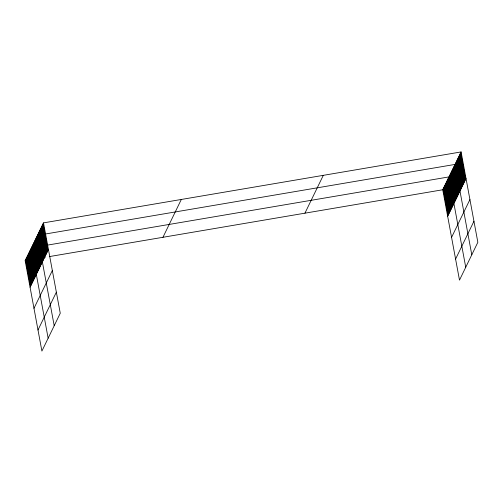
<?xml version="1.0" encoding="UTF-8"?>
<svg xmlns="http://www.w3.org/2000/svg" width="503" height="503" viewBox="0 0 503 503"><rect width="100%" height="100%" fill="white"/><g stroke="black" fill="none" stroke-linecap="round" stroke-linejoin="round"><path stroke-width="0.75" d="M43.51 222.873L60.259 313.237L41.9 351.069L25.15 260.705L43.51 222.873L461.1 151.931L477.85 242.295L459.49 280.127L442.741 189.763L461.1 151.931M30.073 287.27L48.433 249.438M33.978 308.32L52.337 270.488M37.995 330.012L56.355 292.18M162.953 237.297L181.313 199.465M304.937 213.178L323.297 175.346M447.664 216.328L466.023 178.496M451.568 237.385L469.928 199.553M455.586 259.076L473.945 221.245M25.15 260.705L45.245 257.291M49.552 256.555L442.741 189.763M460.673 152.824L465.596 179.389M460.239 153.717L465.162 180.281M459.805 154.61L464.728 181.174M459.371 155.502L464.294 182.067M458.937 156.395L463.86 182.954M458.503 157.282L463.426 183.846M458.076 158.175L462.999 184.739M457.642 159.067L462.565 185.632M457.208 159.96L462.131 186.525M456.774 160.853L461.697 187.418M456.34 161.74L461.264 188.304M455.907 162.632L460.83 189.197M455.479 163.525L460.402 190.09M471.789 254.782L455.045 164.418L37.448 235.36L54.198 325.718M454.611 165.311L459.535 191.876M454.178 166.204L459.101 192.762M453.744 167.09L458.667 193.655M453.31 167.983L458.239 194.548M452.882 168.876L457.805 195.441M452.449 169.769L457.372 196.333M452.015 170.662L456.938 197.226M451.581 171.554L456.504 198.113M451.147 172.441L456.07 199.006M450.719 173.334L455.643 199.898M450.286 174.227L455.209 200.791M449.852 175.119L454.775 201.684M449.418 176.012L454.341 202.577M465.734 267.263L448.984 176.905L31.393 247.841L48.137 338.205M448.538 177.823L453.461 204.388M448.091 178.741L453.014 205.306M447.645 179.659L452.568 206.224M447.205 180.577L452.128 207.142M446.758 181.495L451.681 208.06M446.312 182.413L451.235 208.978M445.865 183.331L450.789 209.896M445.419 184.255L450.342 210.814M444.973 185.173L449.896 211.738M444.526 186.091L449.449 212.656M444.08 187.009L449.003 213.574M443.633 187.927L448.557 214.492M443.187 188.845L448.11 215.41M43.076 223.766L47.999 250.331M42.642 224.659L47.565 251.217M42.208 225.545L47.131 252.11M41.78 226.438L46.704 253.003M41.347 227.331L46.27 253.896M40.913 228.224L45.836 254.788M40.479 229.117L45.402 255.681M40.045 230.009L44.968 256.568M39.611 230.896L44.541 257.461M39.184 231.789L44.107 258.353M38.75 232.682L43.673 259.246M38.316 233.574L43.239 260.139M37.882 234.467L42.805 261.032M37.021 236.247L41.944 262.811M36.587 237.139L41.51 263.704M36.153 238.032L41.076 264.597M35.719 238.925L40.642 265.49M35.285 239.818L40.209 266.383M34.852 240.704L39.775 267.269M34.424 241.597L39.347 268.162M33.99 242.49L38.913 269.055M33.556 243.383L38.48 269.948M33.123 244.276L38.046 270.84M32.689 245.168L37.612 271.727M32.255 246.055L37.178 272.62M31.827 246.948L36.75 273.513M30.947 248.759L35.87 275.323M30.501 249.677L35.424 276.241M30.054 250.595L34.977 277.159M29.608 251.519L34.531 278.077M29.161 252.437L34.085 279.002M28.715 253.355L33.638 279.92M28.269 254.273L33.192 280.837M27.822 255.191L32.752 281.755M27.382 256.109L32.305 282.673M26.936 257.027L31.859 283.591M26.489 257.945L31.412 284.509M26.043 258.869L30.966 285.427M25.596 259.787L30.52 286.352"/></g></svg>
